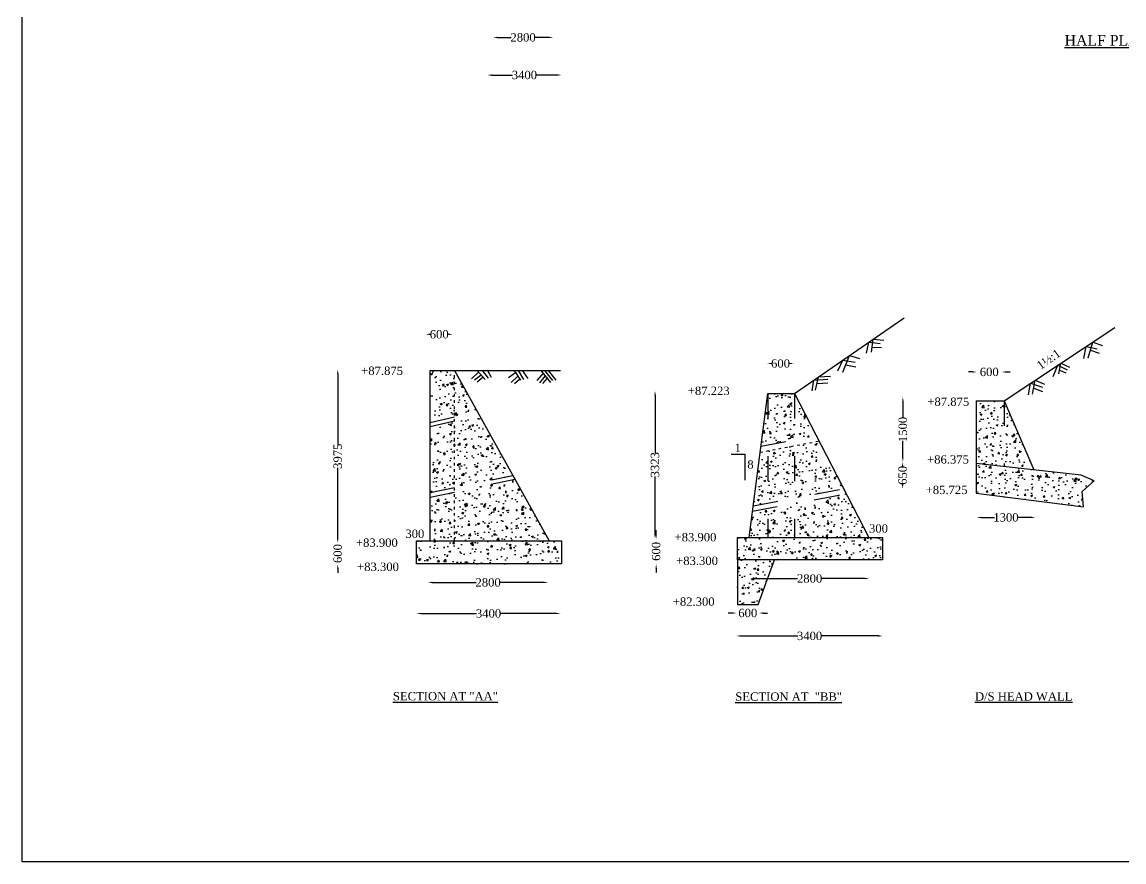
# Model space of a CAD drawing. Header units: millimetres. Extents: x 6088 to 181552, y 273 to 115946.
# Drawn here: x 6088 to 58843, y 273 to 40476 of the extents above; entities that cross this region are included whole.
import ezdxf

# ---------------------------------------------------------------- set-up
doc = ezdxf.new("R2010")
doc.units = ezdxf.units.MM
doc.linetypes.add('ACAD_ISO03W100', pattern=[30, 12, -18])
for name, color, linetype in [('DIM', 5, 'Continuous'), ('DOT LINE', 3, 'Continuous'), ('dwg', 20, 'Continuous'), ('HATCH', 2, 'Continuous'), ('TEXT', 7, 'Continuous')]:
    doc.layers.add(name, color=color, linetype=linetype)
doc.layers.add('TITLE', color=7, linetype='Continuous', lineweight=30)
doc.styles.get("Standard").update_dxf_attribs({"font": 'TIMES.TTF', "height": 400})
doc.dimstyles.get("Standard").update_dxf_attribs({"dimtxt": 400, "dimasz": 200, "dimexe": 0.18, "dimexo": 0.0625, "dimgap": 0.09, "dimtad": 0, "dimdec": 1, "dimrnd": 0.0045, "dimzin": 0, "dimdsep": 46, "dimtxsty": 'Standard', "dimcen": 0.1, "dimse1": 1, "dimse2": 1, "dimclrd": 5, "dimclre": 5, "dimclrt": 4, "dimadec": 0, "dimazin": 0, "dimtfac": 1, "dimtdec": 1, "dimtofl": 0, "dimtmove": 0, "dimatfit": 3, "dimfxl": 1, "dimtolj": 1, "dimtzin": 0, "dimarcsym": 0})
pattern_1 = [(50, (0, 0), (910.923, -79.695), [95.25, -1047.75]), (355, (0, 0), (-176.214, 955.283), [76.2, -838.2]), (100.451, (75.9, -6.6), (734.713, 875.583), [80.95, -890.45]), (46.1842, (0, 254), (1355.395, -210.212), [142.875, -1571.625]), (96.6356, (113, 236.5), (1187.02, 1237.128), [121.425, -1335.675]), (351.184, (0, 254), (1187.023, 1237.126), [114.3, -1257.3]), (21, (127, 190.5), (758.074, -511.328), [95.25, -1047.75]), (326, (127, 190.5), (309.01, 920.94), [76.2, -838.2]), (71.4514, (190.2, 147.9), (1067.082, 409.614), [80.95, -890.45]), (37.5, (0, 0), (15.443, 422.7752), [0, -828.04, 0, -850.9, 0, -841.375]), (7.5, (0, 0), (334.0983, 500.903), [0, -485.14, 0, -808.99, 0, -320.675]), (327.5, (-283.2, 0), (677.953, -28.6437), [0, -317.5, 0, -990.6, 0, -1314.45]), (317.5, (-410.2, 0), (740.646, 127.1325), [0, -412.75, 0, -657.86, 0, -933.45])]

# ---------------------------------------------------------------- blocks, each defined once
blk = doc.blocks.new('*D49')
at = {"layer": 'Defpoints', "color": 0}
for p in [(28640, 39760), (31510, 39760), (31510, 39740)]:
    blk.add_point(p, dxfattribs=at)
at = {"layer": 'DIM', "color": 5, "lineweight": -2}
for p, q in [((28840, 39740), (29501, 39740)), ((31310, 39740), (30649, 39740))]:
    blk.add_line(p, q, dxfattribs=at)
at = {"layer": 'DIM', "color": 5}
for points in [[(28840, 39773), (28840, 39707), (28640, 39740)], [(31310, 39773), (31310, 39707), (31510, 39740)]]:
    blk.add_solid(points, dxfattribs=at)
at = {"layer": 'DIM', "color": 4, "insert": (30075, 39740), "char_height": 400, "attachment_point": 5}
blk.add_mtext('\\A1;2800', dxfattribs=at)
blk = doc.blocks.new('*D50')
at = {"layer": 'Defpoints', "color": 0}
for p in [(28370, 37940), (31910, 37940), (31910, 37940)]:
    blk.add_point(p, dxfattribs=at)
at = {"layer": 'DIM', "color": 5, "lineweight": -2}
for p, q in [((28570, 37940), (29572, 37940)), ((31710, 37940), (30708, 37940))]:
    blk.add_line(p, q, dxfattribs=at)
at = {"layer": 'DIM', "color": 5}
for points in [[(28570, 37973), (28570, 37907), (28370, 37940)], [(31710, 37973), (31710, 37907), (31910, 37940)]]:
    blk.add_solid(points, dxfattribs=at)
at = {"layer": 'DIM', "color": 4, "insert": (30140, 37940), "char_height": 400, "attachment_point": 5}
blk.add_mtext('\\A1;3400', dxfattribs=at)
blk = doc.blocks.new('*D56')
at = {"layer": 'Defpoints', "color": 0}
for p in [(25411, 25541), (26708, 25541), (26708, 25529)]:
    blk.add_point(p, dxfattribs=at)
at = {"layer": 'DIM', "color": 5, "lineweight": -2}
for p, q in [((25611, 25529), (25640, 25529)), ((26508, 25529), (26480, 25529))]:
    blk.add_line(p, q, dxfattribs=at)
at = {"layer": 'DIM', "color": 5}
for points in [[(25611, 25563), (25611, 25496), (25411, 25529)], [(26508, 25563), (26508, 25496), (26708, 25529)]]:
    blk.add_solid(points, dxfattribs=at)
at = {"layer": 'DIM', "color": 4, "insert": (26060, 25529), "char_height": 400, "attachment_point": 5}
blk.add_mtext('\\A1;600', dxfattribs=at)
blk = doc.blocks.new('*D57')
at = {"layer": 'Defpoints', "color": 0}
for p in [(21203, 23836), (21202, 15551), (21203, 15551)]:
    blk.add_point(p, dxfattribs=at)
at = {"layer": 'DIM', "color": 5, "lineweight": -2}
for p, q in [((21202, 23636), (21202, 20253)), ((21202, 15751), (21202, 19134))]:
    blk.add_line(p, q, dxfattribs=at)
at = {"layer": 'DIM', "color": 5}
for points in [[(21169, 23636), (21236, 23636), (21202, 23836)], [(21169, 15751), (21236, 15751), (21202, 15551)]]:
    blk.add_solid(points, dxfattribs=at)
at = {"layer": 'DIM', "color": 4, "insert": (21202, 19693), "char_height": 400, "attachment_point": 5, "rotation": 90}
blk.add_mtext('\\A1;3975', dxfattribs=at)
blk = doc.blocks.new('*D58')
at = {"layer": 'Defpoints', "color": 0}
for p in [(21202, 15551), (21202, 14519), (21202, 14519)]:
    blk.add_point(p, dxfattribs=at)
at = {"layer": 'DIM', "color": 5, "lineweight": -2}
for p, q in [((21202, 15751), (21202, 15951)), ((21202, 14319), (21202, 14119))]:
    blk.add_line(p, q, dxfattribs=at)
at = {"layer": 'DIM', "color": 5}
for points in [[(21169, 15751), (21236, 15751), (21202, 15551)], [(21169, 14319), (21236, 14319), (21202, 14519)]]:
    blk.add_solid(points, dxfattribs=at)
at = {"layer": 'DIM', "color": 4, "insert": (21202, 15035), "char_height": 400, "attachment_point": 5, "rotation": 90}
blk.add_mtext('\\A1;600', dxfattribs=at)
blk = doc.blocks.new('*D59')
at = {"layer": 'Defpoints', "color": 0}
for p in [(25524, 13651), (31279, 13651), (31279, 13651)]:
    blk.add_point(p, dxfattribs=at)
at = {"layer": 'DIM', "color": 5, "lineweight": -2}
for p, q in [((25724, 13651), (27828, 13651)), ((31079, 13651), (28976, 13651))]:
    blk.add_line(p, q, dxfattribs=at)
at = {"layer": 'DIM', "color": 5}
for points in [[(25724, 13685), (25724, 13618), (25524, 13651)], [(31079, 13685), (31079, 13618), (31279, 13651)]]:
    blk.add_solid(points, dxfattribs=at)
at = {"layer": 'DIM', "color": 4, "insert": (28402, 13651), "char_height": 400, "attachment_point": 5}
blk.add_mtext('\\A1;2800', dxfattribs=at)
blk = doc.blocks.new('*D60')
at = {"layer": 'Defpoints', "color": 0}
for p in [(24979, 12186), (31862, 12186), (31862, 12167)]:
    blk.add_point(p, dxfattribs=at)
at = {"layer": 'DIM', "color": 5, "lineweight": -2}
for p, q in [((25179, 12167), (27852, 12167)), ((31662, 12167), (28989, 12167))]:
    blk.add_line(p, q, dxfattribs=at)
at = {"layer": 'DIM', "color": 5}
for points in [[(25179, 12201), (25179, 12134), (24979, 12167)], [(31662, 12201), (31662, 12134), (31862, 12167)]]:
    blk.add_solid(points, dxfattribs=at)
at = {"layer": 'DIM', "color": 4, "insert": (28421, 12167), "char_height": 400, "attachment_point": 5}
blk.add_mtext('\\A1;3400', dxfattribs=at)
blk = doc.blocks.new('*D61')
at = {"layer": 'Defpoints', "color": 0}
for p in [(36409, 22822), (36392, 15749), (36409, 15749)]:
    blk.add_point(p, dxfattribs=at)
at = {"layer": 'DIM', "color": 5, "lineweight": -2}
for p, q in [((36392, 22622), (36392, 19840)), ((36392, 15949), (36392, 18731))]:
    blk.add_line(p, q, dxfattribs=at)
at = {"layer": 'DIM', "color": 5}
for points in [[(36359, 22622), (36426, 22622), (36392, 22822)], [(36359, 15949), (36426, 15949), (36392, 15749)]]:
    blk.add_solid(points, dxfattribs=at)
at = {"layer": 'DIM', "color": 4, "insert": (36392, 19285), "char_height": 400, "attachment_point": 5, "rotation": 90}
blk.add_mtext('\\A1;3323', dxfattribs=at)
blk = doc.blocks.new('*D62')
at = {"layer": 'Defpoints', "color": 0}
for p in [(36392, 15749), (36392, 14528), (36446, 14528)]:
    blk.add_point(p, dxfattribs=at)
at = {"layer": 'DIM', "color": 5, "lineweight": -2}
for p, q in [((36446, 15949), (36446, 16149)), ((36446, 14328), (36446, 14128))]:
    blk.add_line(p, q, dxfattribs=at)
at = {"layer": 'DIM', "color": 5}
for points in [[(36412, 15949), (36479, 15949), (36446, 15749)], [(36412, 14328), (36479, 14328), (36446, 14528)]]:
    blk.add_solid(points, dxfattribs=at)
at = {"layer": 'DIM', "color": 4, "insert": (36446, 15139), "char_height": 400, "attachment_point": 5, "rotation": 90}
blk.add_mtext('\\A1;600', dxfattribs=at)
blk = doc.blocks.new('*D63')
at = {"layer": 'Defpoints', "color": 0}
for p in [(40294, 12169), (41370, 12188), (41370, 12169)]:
    blk.add_point(p, dxfattribs=at)
at = {"layer": 'DIM', "color": 5, "lineweight": -2}
for p, q in [((40094, 12188), (39894, 12188)), ((41570, 12188), (41770, 12188))]:
    blk.add_line(p, q, dxfattribs=at)
at = {"layer": 'DIM', "color": 5}
for points in [[(40094, 12221), (40094, 12155), (40294, 12188)], [(41570, 12221), (41570, 12155), (41370, 12188)]]:
    blk.add_solid(points, dxfattribs=at)
at = {"layer": 'DIM', "color": 4, "insert": (40832, 12188), "char_height": 400, "attachment_point": 5}
blk.add_mtext('\\A1;600', dxfattribs=at)
blk = doc.blocks.new('*D64')
at = {"layer": 'Defpoints', "color": 0}
for p in [(40935, 13822), (46651, 13838), (46651, 13822)]:
    blk.add_point(p, dxfattribs=at)
at = {"layer": 'DIM', "color": 5, "lineweight": -2}
for p, q in [((41135, 13838), (43219, 13838)), ((46451, 13838), (44366, 13838))]:
    blk.add_line(p, q, dxfattribs=at)
at = {"layer": 'DIM', "color": 5}
for points in [[(41135, 13872), (41135, 13805), (40935, 13838)], [(46451, 13872), (46451, 13805), (46651, 13838)]]:
    blk.add_solid(points, dxfattribs=at)
at = {"layer": 'DIM', "color": 4, "insert": (43793, 13838), "char_height": 400, "attachment_point": 5}
blk.add_mtext('\\A1;2800', dxfattribs=at)
blk = doc.blocks.new('*D65')
at = {"layer": 'Defpoints', "color": 0}
for p in [(47291, 11091), (40290, 11071), (47291, 11071)]:
    blk.add_point(p, dxfattribs=at)
at = {"layer": 'DIM', "color": 5, "lineweight": -2}
for p, q in [((40490, 11091), (43223, 11091)), ((47091, 11091), (44359, 11091))]:
    blk.add_line(p, q, dxfattribs=at)
at = {"layer": 'DIM', "color": 5}
for points in [[(40490, 11124), (40490, 11057), (40290, 11091)], [(47091, 11124), (47091, 11057), (47291, 11091)]]:
    blk.add_solid(points, dxfattribs=at)
at = {"layer": 'DIM', "color": 4, "insert": (43791, 11091), "char_height": 400, "attachment_point": 5}
blk.add_mtext('\\A1;3400', dxfattribs=at)
blk = doc.blocks.new('*D66')
at = {"layer": 'Defpoints', "color": 0}
for p in [(41761, 24134), (43038, 24134), (43038, 24134)]:
    blk.add_point(p, dxfattribs=at)
at = {"layer": 'DIM', "color": 5, "lineweight": -2}
for p, q in [((41961, 24134), (41980, 24134)), ((42838, 24134), (42820, 24134))]:
    blk.add_line(p, q, dxfattribs=at)
at = {"layer": 'DIM', "color": 5}
for points in [[(41961, 24168), (41961, 24101), (41761, 24134)], [(42838, 24168), (42838, 24101), (43038, 24134)]]:
    blk.add_solid(points, dxfattribs=at)
at = {"layer": 'DIM', "color": 4, "insert": (42400, 24134), "char_height": 400, "attachment_point": 5}
blk.add_mtext('\\A1;600', dxfattribs=at)
blk = doc.blocks.new('*D67')
at = {"layer": 'Defpoints', "color": 0}
for p in [(48234, 22527), (48234, 19422), (48257, 19422)]:
    blk.add_point(p, dxfattribs=at)
at = {"layer": 'DIM', "color": 5, "lineweight": -2}
for p, q in [((48257, 22327), (48257, 21520)), ((48257, 19622), (48257, 20429))]:
    blk.add_line(p, q, dxfattribs=at)
at = {"layer": 'DIM', "color": 5}
for points in [[(48224, 22327), (48291, 22327), (48257, 22527)], [(48224, 19622), (48291, 19622), (48257, 19422)]]:
    blk.add_solid(points, dxfattribs=at)
at = {"layer": 'DIM', "color": 4, "insert": (48257, 20975), "char_height": 400, "attachment_point": 5, "rotation": 90}
blk.add_mtext('\\A1;1500', dxfattribs=at)
blk = doc.blocks.new('*D68')
at = {"layer": 'Defpoints', "color": 0}
for p in [(48257, 19422), (48246, 18132), (48257, 18132)]:
    blk.add_point(p, dxfattribs=at)
at = {"layer": 'DIM', "color": 5, "lineweight": -2}
for p, q in [((48246, 19222), (48246, 19197)), ((48246, 18332), (48246, 18357))]:
    blk.add_line(p, q, dxfattribs=at)
at = {"layer": 'DIM', "color": 5}
for points in [[(48213, 19222), (48279, 19222), (48246, 19422)], [(48213, 18332), (48279, 18332), (48246, 18132)]]:
    blk.add_solid(points, dxfattribs=at)
at = {"layer": 'DIM', "color": 4, "insert": (48246, 18777), "char_height": 400, "attachment_point": 5, "rotation": 90}
blk.add_mtext('\\A1;650', dxfattribs=at)
blk = doc.blocks.new('*D69')
at = {"layer": 'Defpoints', "color": 0}
for p in [(51785, 16788), (54600, 16788), (54600, 16766)]:
    blk.add_point(p, dxfattribs=at)
at = {"layer": 'DIM', "color": 5, "lineweight": -2}
for p, q in [((51985, 16766), (52647, 16766)), ((54400, 16766), (53738, 16766))]:
    blk.add_line(p, q, dxfattribs=at)
at = {"layer": 'DIM', "color": 5}
for points in [[(51985, 16799), (51985, 16733), (51785, 16766)], [(54400, 16799), (54400, 16733), (54600, 16766)]]:
    blk.add_solid(points, dxfattribs=at)
at = {"layer": 'DIM', "color": 4, "insert": (53193, 16766), "char_height": 400, "attachment_point": 5}
blk.add_mtext('\\A1;1300', dxfattribs=at)
blk = doc.blocks.new('*D70')
at = {"layer": 'Defpoints', "color": 0}
for p in [(51793, 23764), (52995, 23764), (52995, 23726)]:
    blk.add_point(p, dxfattribs=at)
at = {"layer": 'DIM', "color": 5, "lineweight": -2}
for p, q in [((51593, 23726), (51393, 23726)), ((53195, 23726), (53395, 23726))]:
    blk.add_line(p, q, dxfattribs=at)
at = {"layer": 'DIM', "color": 5}
for points in [[(51593, 23759), (51593, 23693), (51793, 23726)], [(53195, 23759), (53195, 23693), (52995, 23726)]]:
    blk.add_solid(points, dxfattribs=at)
at = {"layer": 'DIM', "color": 4, "insert": (52394, 23726), "char_height": 400, "attachment_point": 5}
blk.add_mtext('\\A1;600', dxfattribs=at)

msp = doc.modelspace()

# ---------------------------------------------------------------- hatches: boundary and pattern name
at = {"layer": 'DOT LINE', "linetype": 'ACAD_ISO03W100', "ltscale": 100}
h = msp.add_hatch(dxfattribs=at)
h.set_pattern_fill('AR-CONC', color=2, scale=5, style=0)
h.paths.add_polyline_path([(26790, 23790), (25620, 23790), (25620, 21314.05), (26790, 21586.89)])
h.paths.add_polyline_path([(26790, 23790), (26790, 21586.89), (27875.22, 21839.96)])
h.paths.add_polyline_path([(27971.61, 21666.75), (26790, 21388.13), (26790, 18194.26), (29579.69, 18777.18)])
h.paths.add_polyline_path([(26790, 21388.13), (25620, 21112.24), (25620, 17949.79), (26790, 18194.26)])
h.paths.add_polyline_path([(26790, 17979.77), (25620, 17728.52), (25620, 15650), (26790, 15650)])
h.paths.add_polyline_path([(29678.29, 18600), (26790, 17979.77), (26790, 15650), (31320, 15650)])
h.paths.add_polyline_path([(31920, 15650), (24970, 15650), (24970, 14550), (31920, 14550)])
h = msp.add_hatch(dxfattribs=at)
h.set_pattern_fill('AR-CONC', color=2, scale=5, style=0)
h.set_pattern_definition(pattern_1)
h.paths.add_polyline_path([(43070, 22700), (41800, 22700), (41800, 20235.14), (43070, 20477.74)])
h.paths.add_polyline_path([(41800, 22700), (41470.28, 20172.15), (41800, 20235.14)])
h.paths.add_polyline_path([(43070, 22700), (43070, 20477.74), (44113.69, 20677.11)])
h.paths.add_polyline_path([(44245.11, 20422.41), (43070, 20197.77), (43070, 17692.15), (45426.94, 18131.78)])
h.paths.add_polyline_path([(43070, 20197.77), (41800, 19954.99), (41800, 17455.25), (43070, 17692.15)])
h.paths.add_polyline_path([(41800, 19954.99), (41432.8, 19884.79), (41098.84, 17324.47), (41800, 17455.25)])
h.paths.add_polyline_path([(43070, 17436.62), (41800, 17199.31), (41800, 15800), (43070, 15800)])
h.paths.add_polyline_path([(41800, 17199.31), (41064.6, 17061.9), (40900, 15800), (41800, 15800)])
h.paths.add_polyline_path([(45546.81, 17899.43), (43070, 17436.62), (43070, 15800), (46630, 15800)])
h.paths.add_polyline_path([(47290, 15800), (40340, 15800), (40340, 14740), (47290, 14740)])
h.paths.add_polyline_path([(42120, 14740), (40340, 14740), (40340, 12590), (41330, 12590)])
h = msp.add_hatch(dxfattribs=at)
h.set_pattern_fill('AR-CONC', color=2, scale=5, style=0)
h.set_pattern_definition(pattern_1)
h.paths.add_polyline_path([(53110, 22350), (51770, 22350), (51770, 19340), (53110, 19193.48)])
h.paths.add_polyline_path([(53110, 22350), (53110, 19193.48), (54530.89, 19038.11)])
h.paths.add_polyline_path([(51770, 19340), (51770, 17920), (56900, 17270), (56840, 18000), (57420, 18510), (56800, 18790)])

# ---------------------------------------------------------------- linework, layer by layer
at = {"layer": 'DOT LINE', "linetype": 'ACAD_ISO03W100', "ltscale": 10}
for points in [[(26790, 15650), (26790, 23790)], [(41432.8, 19884.79), (44245.11, 20422.41)]]:
    msp.add_lwpolyline(points, dxfattribs=at)
at = {"layer": 'DOT LINE', "linetype": 'ACAD_ISO03W100', "ltscale": 100}
for points in [[(41800, 22700), (41800, 15800)], [(43070, 22700), (43070, 15800)], [(53110, 22350), (53110, 19193.48)], [(25620, 21314.05), (27875.22, 21839.96)], [(25620, 21112.24), (27971.61, 21666.75)], [(41470.28, 20172.15), (44113.69, 20677.11)], [(25620, 17949.79), (29579.69, 18777.18)], [(25620, 17728.52), (29678.29, 18600)], [(41098.84, 17324.47), (45426.94, 18131.78)], [(41064.6, 17061.9), (45546.81, 17899.43)]]:
    msp.add_lwpolyline(points, dxfattribs=at)
at = {"layer": 'dwg'}
for points in [[(43070, 22700), (48320, 26320)], [(53110, 22350), (58400, 25850)], [(25620, 15650), (25620, 23790), (31860, 23790)], [(26790, 23790), (31320, 15650)], [(40900, 15800), (41800, 22700), (43070, 22700), (46630, 15800)], [(51770, 22350), (51770, 17920), (56900, 17270), (56840, 18000), (57420, 18510), (56800, 18790), (51770, 19340)], [(51770, 22350), (53110, 22350), (54530.89, 19038.11)], [(40034.97, 19795.78), (40699.36, 19795.78), (40699.36, 18555.41)], [(40340, 14740), (40340, 12590), (41330, 12590), (42120, 14740)]]:
    msp.add_lwpolyline(points, dxfattribs=at)
for points in [[(24970, 15650), (31920, 15650), (31920, 14550), (24970, 14550)], [(40340, 15800), (47290, 15800), (47290, 14740), (40340, 14740)]]:
    msp.add_lwpolyline(points, close=True, dxfattribs=at)
at = {"layer": 'HATCH'}
for points in [[(46520, 24630), (46623.13, 25149.97), (47170, 25090)], [(46760, 24670), (46842.34, 25301.12), (47340, 25250)], [(46792.4, 24918.38), (47230, 24890)], [(56920, 24370), (57035.31, 24947.09), (57560, 24830)], [(57130, 24400), (57347.56, 25153.68), (57810, 24990)], [(45150, 23780), (45385.93, 24296.89), (45980, 24200)], [(45390, 23710), (45695, 24510), (46180, 24370)], [(57238.78, 24776.84), (57650, 24630)], [(27876.83, 23790), (28266.37, 23361.63)], [(28116.85, 23790), (28404.09, 23432.37)], [(28364.74, 23790), (28549.67, 23475.6)], [(29647.46, 23790), (29950.43, 23334.12)], [(29832.39, 23790), (30099.95, 23365.56)], [(30033.06, 23790), (30308.49, 23420.58)], [(30923.41, 23790), (31389.72, 23221.38)], [(31102.16, 23790), (31488.81, 23312.6)], [(31280.91, 23790), (31638.41, 23341.7)], [(45525.23, 24064.69), (46010, 23980)], [(55450, 23510), (55677.47, 24048.71), (56120, 23830)], [(55720, 23640), (55816.37, 24140.6), (56230, 23960)], [(55754.48, 23819.14), (56060, 23680)], [(27947.83, 23711.92), (27601.4, 23393.07)], [(28071.6, 23575.81), (27750.92, 23330.19)], [(28161.38, 23477.09), (27876.83, 23243.73)], [(29713.85, 23690.11), (29372.03, 23448.09)], [(29821.89, 23527.54), (29509.74, 23228)], [(29919.66, 23380.42), (29667.13, 23157.26)], [(31045.82, 23692.97), (30727.18, 23316.48)], [(31127.41, 23541.24), (30867.07, 23209.74)], [(31221.3, 23426.76), (31006.95, 23172.35)], [(43920, 22820), (43992.63, 23336.18), (44660, 23390)], [(44070, 22850), (44225.86, 23496.99), (44790, 23520)], [(54470, 22670), (54592.72, 23331), (55040, 23140)], [(44147.93, 23173.5), (44670, 23210)], [(54280, 22630), (54370.67, 23184.09), (54950, 23000)], [(54521.92, 22949.64), (54940, 22790)]]:
    msp.add_lwpolyline(points, dxfattribs=at)
at = {"layer": 'TITLE', "lineweight": 30}
msp.add_lwpolyline([(6087.97, 115945.76), (181439.6, 115945.76), (181439.6, 273.11), (6087.97, 273.11)], close=True, dxfattribs=at)

# ---------------------------------------------------------------- texts
at = {"layer": 'TEXT'}
msp.add_text('1½:1', height=400, rotation=35.164739, dxfattribs=at).set_placement((54849.32, 23817.89))
for s, p in [('+87.875', (22325.07, 23585.77)), ('+87.223', (37962.42, 22624.52)), ('+87.875', (49430.34, 22102.05)), ('1', (40197.22, 19888.47)), ('+86.375', (49416.85, 19340.26)), ('8', (40810.91, 19102.26)), ('+85.725', (49349.7, 17881.81)), ('300', (46638.04, 16035.45)), ('300', (24440.98, 15783.9)), ('+83.900', (37328.64, 15618.88)), ('+83.900', (22075.11, 15356.19)), ('+83.300', (37403.34, 14488.98)), ('+83.300', (22128.63, 14201.37)), ('+82.300', (37243.16, 12533.89))]:
    msp.add_text(s, height=400, dxfattribs=at).set_placement(p)
at = {"layer": 'TITLE'}
for s, height, p in [('%%UHALF PLAN AT TOP AND HALF PLAN AT BOTTOM', 500, (56002.79, 39351.55)), ('%%USECTION AT "AA"', 400, (23843.64, 8008.53)), ('%%USECTION AT  "BB"', 400, (40234.27, 7986.91)), ('%%UD/S HEAD WALL', 400, (51710.08, 7995.51))]:
    msp.add_text(s, height=height, dxfattribs=at).set_placement(p)

# ---------------------------------------------------------------- dimensions: what is measured, and where the dimension line sits
at = {"layer": 'DIM'}
for p1, p2, distance, text, picture, middle in [((28640, 39760), (31510, 39760), -20, '2800', '*D49', (30075, 39740)), ((28370, 37940), (31910, 37940), 0, '3400', '*D50', (30140, 37940)), ((25411.37, 25541.23), (26708.49, 25541.23), -11.78, '600', '*D56', (26059.93, 25529.45)), ((41761.48, 24134.23), (43038.31, 24134.23), 0, '600', '*D66', (42399.89, 24134.23)), ((21202.93, 23836.21), (21202.93, 15550.53), -0.63, '3975', '*D57', (21202.3, 19693.37)), ((51793.03, 23764.38), (52995.27, 23764.38), -38.32, '600', '*D70', (52394.15, 23726.05)), ((36408.79, 22821.82), (36408.79, 15749.1), -16.36, '3323', '*D61', (36392.43, 19285.46)), ((48234.2, 22526.92), (48234.2, 19422.45), 23.18, '1500', '*D67', (48257.38, 20974.69)), ((48257.38, 19422.45), (48257.38, 18131.91), -11.29, '650', '*D68', (48246.09, 18777.18)), ((51785.33, 16788.12), (54600.39, 16788.12), -22.01, '1300', '*D69', (53192.86, 16766.11)), ((21202.3, 15550.53), (21202.3, 14519.32), 0, '600', '*D58', (21202.3, 15034.93)), ((36392.43, 15749.1), (36392.43, 14527.96), 53.4, '600', '*D62', (36445.83, 15138.53)), ((25524.47, 13651.23), (31279.32, 13651.23), 0, '2800', '*D59', (28401.9, 13651.23)), ((40934.53, 13821.54), (46650.69, 13821.54), 16.67, '2800', '*D64', (43792.61, 13838.21)), ((24979.08, 12186.02), (31862.32, 12186.02), -18.78, '3400', '*D60', (28420.7, 12167.24)), ((40293.53, 12168.96), (41369.53, 12168.96), 19.19, '600', '*D63', (40831.53, 12188.15)), ((40290.44, 11070.94), (47291.42, 11070.94), 19.71, '3400', '*D65', (43790.93, 11090.64))]:
    dim = msp.add_aligned_dim(p1=p1, p2=p2, distance=distance, text=text, dimstyle='Standard', dxfattribs=at)
    dim.commit()
    dim.dimension.update_dxf_attribs({"geometry": picture, "text_midpoint": middle})

doc.saveas('drawing.dxf')
